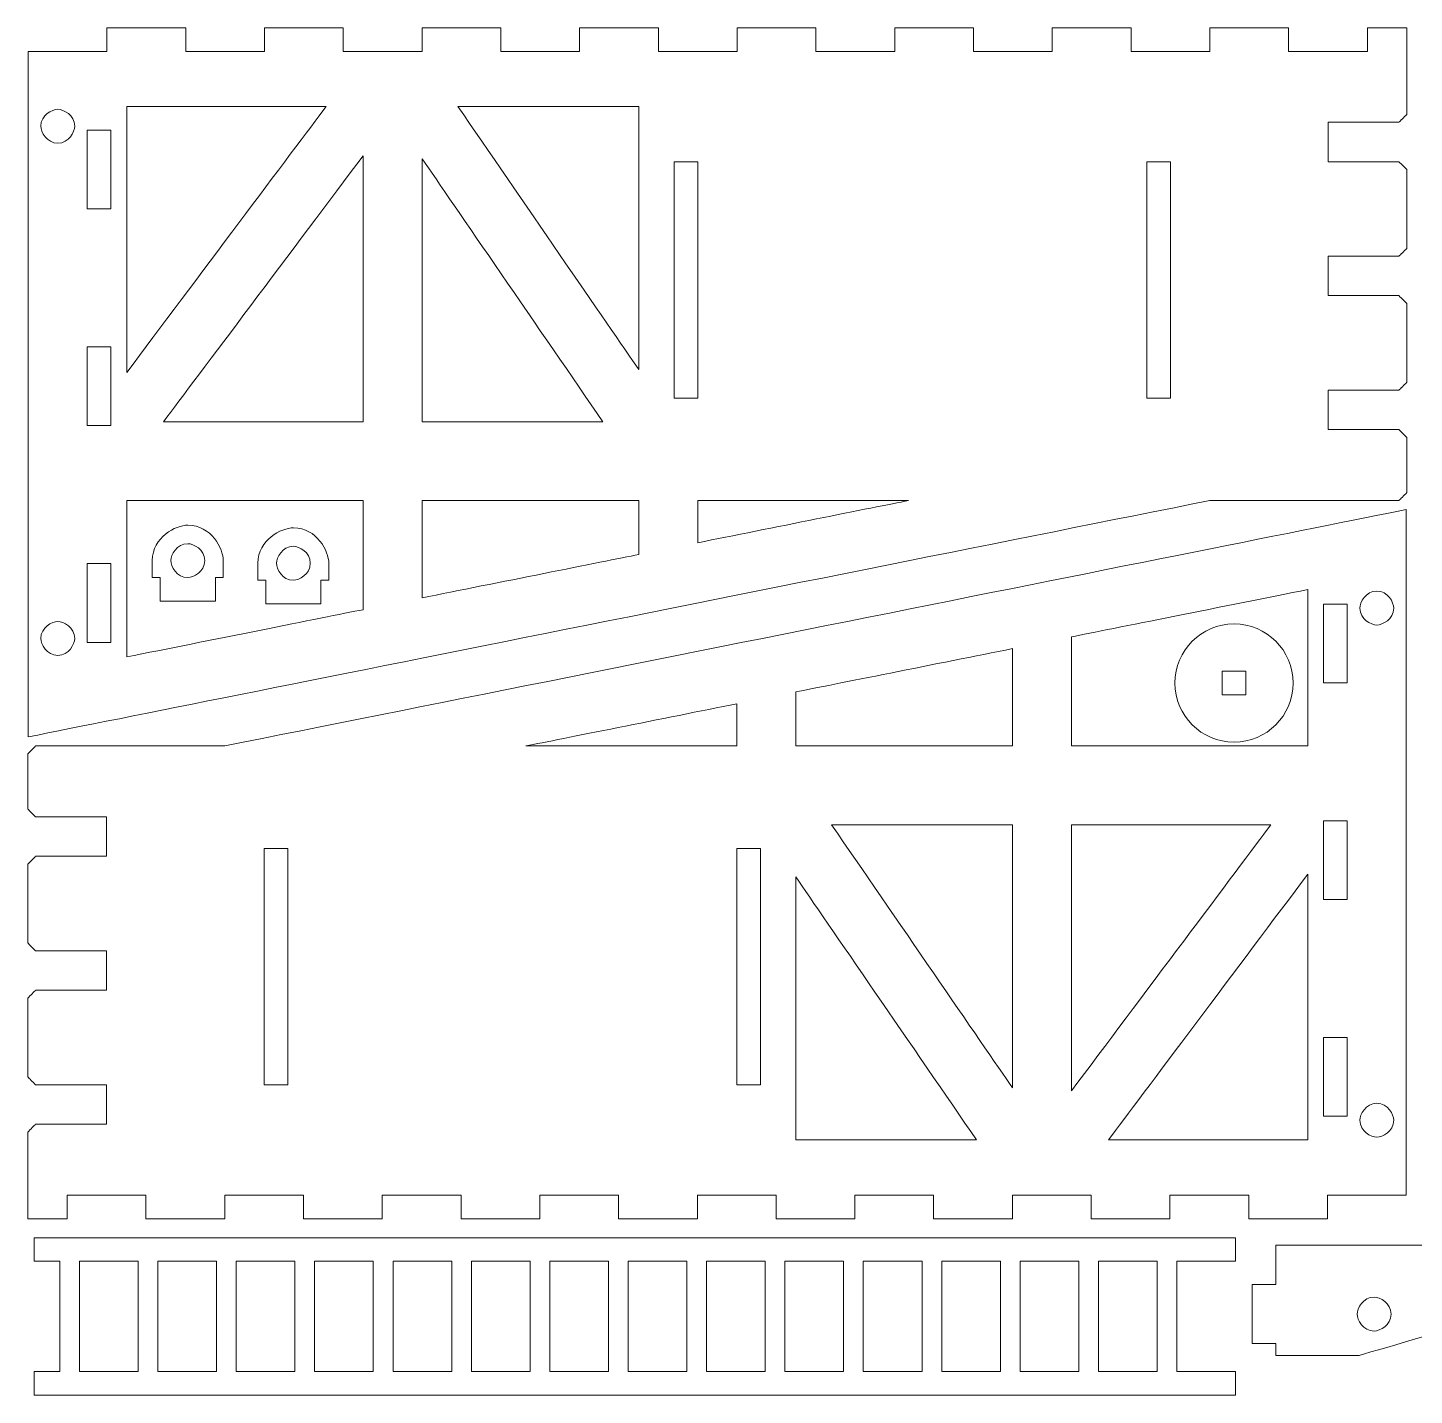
# Model space of a CAD drawing. Header units: millimetres. Extents: x -5059 to 5976, y -2595 to 3315.
# Drawn here: x 1035.6 to 1387.6, y -268.2 to 78.9 of the extents above; entities that cross this region are included whole.
import ezdxf

# ---------------------------------------------------------------- set-up
doc = ezdxf.new("R2010")
doc.units = ezdxf.units.MM
doc.header["$MEASUREMENT"] = 0
doc.layers.add('Layer 1', color=7, linetype='Continuous')
doc.layers.add('Make2D$visible$lines', color=7, linetype='Continuous')

msp = doc.modelspace()

# ---------------------------------------------------------------- linework, layer by layer
at = {"layer": 'Layer 1', "color": 250, "lineweight": 9}
msp.add_ellipse((1341.8208, -87.3791), major_axis=(0, 15), ratio=1, dxfattribs=at)
at = {"layer": 'Layer 1', "color": 18, "lineweight": 9}
for points in [[(1338.8367, -84.3633), (1338.8262, -86.3634), (1338.8104, -89.3633), (1338.8051, -90.3633)], [(1344.8367, -84.395), (1342.8367, -84.3845), (1339.8367, -84.3686), (1338.8367, -84.3633)], [(1344.805, -90.3949), (1344.8155, -88.395), (1344.8314, -85.395), (1344.8367, -84.395)], [(1338.8051, -90.3633), (1340.8051, -90.3738), (1343.8049, -90.3897), (1344.805, -90.3949)]]:
    msp.add_open_spline(points, degree=3, dxfattribs=at)
at = {"layer": 'Make2D$visible$lines', "color": 18, "lineweight": 9}
for points in [[(1055.6855, 72.9382), (1055.6855, 74.9382), (1055.6855, 77.9382), (1055.6855, 78.9382)], [(1075.6855, 78.9382), (1069.0188, 78.9382), (1059.0188, 78.9382), (1055.6855, 78.9382)], [(1075.6855, 78.9382), (1075.6855, 76.9382), (1075.6855, 73.9382), (1075.6855, 72.9382)], [(1095.6855, 72.9382), (1095.6855, 74.9382), (1095.6855, 77.9382), (1095.6855, 78.9382)], [(1115.6855, 78.9382), (1109.0188, 78.9382), (1099.0188, 78.9382), (1095.6855, 78.9382)], [(1115.6855, 78.9382), (1115.6855, 76.9382), (1115.6855, 73.9382), (1115.6855, 72.9382)], [(1135.6855, 72.9382), (1135.6855, 74.9382), (1135.6855, 77.9382), (1135.6855, 78.9382)], [(1155.6855, 78.9382), (1149.0188, 78.9382), (1139.0188, 78.9382), (1135.6855, 78.9382)], [(1155.6855, 78.9382), (1155.6855, 76.9382), (1155.6855, 73.9382), (1155.6855, 72.9382)], [(1175.6855, 72.9382), (1175.6855, 74.9382), (1175.6855, 77.9382), (1175.6855, 78.9382)], [(1195.6855, 78.9382), (1189.0188, 78.9382), (1179.0188, 78.9382), (1175.6855, 78.9382)], [(1195.6855, 78.9382), (1195.6855, 76.9382), (1195.6855, 73.9382), (1195.6855, 72.9382)], [(1215.6855, 72.9382), (1215.6855, 74.9382), (1215.6855, 77.9382), (1215.6855, 78.9382)], [(1235.6855, 78.9382), (1229.0188, 78.9382), (1219.0188, 78.9382), (1215.6855, 78.9382)], [(1235.6855, 78.9382), (1235.6855, 76.9382), (1235.6855, 73.9382), (1235.6855, 72.9382)], [(1255.6855, 72.9382), (1255.6855, 74.9382), (1255.6855, 77.9382), (1255.6855, 78.9382)], [(1275.6855, 78.9382), (1269.0188, 78.9382), (1259.0188, 78.9382), (1255.6855, 78.9382)], [(1275.6855, 78.9382), (1275.6855, 76.9382), (1275.6855, 73.9382), (1275.6855, 72.9382)], [(1295.6855, 72.9382), (1295.6855, 74.9382), (1295.6855, 77.9382), (1295.6855, 78.9382)], [(1315.6855, 78.9382), (1309.0188, 78.9382), (1299.0188, 78.9382), (1295.6855, 78.9382)], [(1315.6855, 78.9382), (1315.6855, 76.9382), (1315.6855, 73.9382), (1315.6855, 72.9382)], [(1335.6855, 72.9382), (1335.6855, 74.9382), (1335.6855, 77.9382), (1335.6855, 78.9382)], [(1355.6855, 78.9382), (1349.0188, 78.9382), (1339.0188, 78.9382), (1335.6855, 78.9382)], [(1355.6855, 78.9382), (1355.6855, 76.9382), (1355.6855, 73.9382), (1355.6855, 72.9382)], [(1375.6855, 72.9382), (1375.6855, 74.9382), (1375.6855, 77.9382), (1375.6855, 78.9382)], [(1375.6855, 78.9382), (1379.0188, 78.9382), (1384.0188, 78.9382), (1385.6855, 78.9382)], [(1385.6855, 56.9382), (1385.6855, 64.2715), (1385.6855, 75.2715), (1385.6855, 78.9382)], [(1035.6855, 72.9382), (1042.3522, 72.9382), (1052.3522, 72.9382), (1055.6855, 72.9382)], [(1035.6855, -101.0618), (1035.6855, -43.0618), (1035.6855, 43.9382), (1035.6855, 72.9382)], [(1075.6855, 72.9382), (1082.3522, 72.9382), (1092.3522, 72.9382), (1095.6855, 72.9382)], [(1115.6855, 72.9382), (1122.3522, 72.9382), (1132.3522, 72.9382), (1135.6855, 72.9382)], [(1155.6855, 72.9382), (1162.3522, 72.9382), (1172.3522, 72.9382), (1175.6855, 72.9382)], [(1195.6855, 72.9382), (1202.3522, 72.9382), (1212.3522, 72.9382), (1215.6855, 72.9382)], [(1235.6855, 72.9382), (1242.3522, 72.9382), (1252.3522, 72.9382), (1255.6855, 72.9382)], [(1275.6855, 72.9382), (1282.3522, 72.9382), (1292.3522, 72.9382), (1295.6855, 72.9382)], [(1315.6855, 72.9382), (1322.3522, 72.9382), (1332.3522, 72.9382), (1335.6855, 72.9382)], [(1355.6855, 72.9382), (1362.3522, 72.9382), (1372.3522, 72.9382), (1375.6855, 72.9382)], [(1060.6855, -8.5618), (1077.5605, 13.9382), (1102.873, 47.6882), (1111.3105, 58.9382)], [(1060.6855, 58.9382), (1060.6855, 36.4382), (1060.6855, 2.6882), (1060.6855, -8.5618)], [(1111.3105, 58.9382), (1094.4355, 58.9382), (1069.123, 58.9382), (1060.6855, 58.9382)], [(1144.787, 58.9382), (1160.0865, 36.6843), (1183.0357, 3.3036), (1190.6855, -7.8233)], [(1190.6855, 58.9382), (1175.386, 58.9382), (1152.4367, 58.9382), (1144.787, 58.9382)], [(1190.6855, -7.8233), (1190.6855, 14.4305), (1190.6855, 47.8112), (1190.6855, 58.9382)], [(1385.6855, 56.9382), (1385.0188, 56.2715), (1384.0188, 55.2715), (1383.6855, 54.9382)], [(1050.6855, 52.9382), (1050.6855, 46.2715), (1050.6855, 36.2715), (1050.6855, 32.9382)], [(1056.6855, 52.9382), (1054.6855, 52.9382), (1051.6855, 52.9382), (1050.6855, 52.9382)], [(1056.6855, 32.9382), (1056.6855, 39.6048), (1056.6855, 49.6048), (1056.6855, 52.9382)], [(1365.6855, 54.9382), (1365.6855, 51.6048), (1365.6855, 46.6048), (1365.6855, 44.9382)], [(1383.6855, 54.9382), (1377.6855, 54.9382), (1368.6855, 54.9382), (1365.6855, 54.9382)], [(1120.6855, 46.4382), (1103.8105, 23.9382), (1078.498, -9.8118), (1070.0605, -21.0618)], [(1120.6855, -21.0618), (1120.6855, 1.4382), (1120.6855, 35.1882), (1120.6855, 46.4382)], [(1181.584, -21.0618), (1166.2845, 1.192), (1143.3352, 34.5727), (1135.6855, 45.6996)], [(1135.6855, 45.6996), (1135.6855, 23.4458), (1135.6855, -9.9349), (1135.6855, -21.0618)], [(1199.6855, 44.9382), (1199.6855, 24.9382), (1199.6855, -5.0618), (1199.6855, -15.0618)], [(1205.6855, 44.9382), (1203.6855, 44.9382), (1200.6855, 44.9382), (1199.6855, 44.9382)], [(1205.6855, -15.0618), (1205.6855, 4.9382), (1205.6855, 34.9382), (1205.6855, 44.9382)], [(1319.6855, 44.9382), (1319.6855, 24.9382), (1319.6855, -5.0618), (1319.6855, -15.0618)], [(1325.6855, 44.9382), (1323.6855, 44.9382), (1320.6855, 44.9382), (1319.6855, 44.9382)], [(1325.6855, -15.0618), (1325.6855, 4.9382), (1325.6855, 34.9382), (1325.6855, 44.9382)], [(1365.6855, 44.9382), (1371.6855, 44.9382), (1380.6855, 44.9382), (1383.6855, 44.9382)], [(1383.6855, 44.9382), (1384.3522, 44.2715), (1385.3522, 43.2715), (1385.6855, 42.9382)], [(1385.6855, 22.9382), (1385.6855, 29.6048), (1385.6855, 39.6048), (1385.6855, 42.9382)], [(1050.6855, 32.9382), (1052.6855, 32.9382), (1055.6855, 32.9382), (1056.6855, 32.9382)], [(1385.6855, 22.9382), (1385.0188, 22.2715), (1384.0188, 21.2715), (1383.6855, 20.9382)], [(1365.6855, 20.9382), (1365.6855, 17.6048), (1365.6855, 12.6048), (1365.6855, 10.9382)], [(1383.6855, 20.9382), (1377.6855, 20.9382), (1368.6855, 20.9382), (1365.6855, 20.9382)], [(1365.6855, 10.9382), (1371.6855, 10.9382), (1380.6855, 10.9382), (1383.6855, 10.9382)], [(1383.6855, 10.9382), (1384.3522, 10.2715), (1385.3522, 9.2715), (1385.6855, 8.9382)], [(1385.6855, -11.0618), (1385.6855, -4.3952), (1385.6855, 5.6048), (1385.6855, 8.9382)], [(1050.6855, -2.0618), (1050.6855, -8.7285), (1050.6855, -18.7285), (1050.6855, -22.0618)], [(1056.6855, -2.0618), (1054.6855, -2.0618), (1051.6855, -2.0618), (1050.6855, -2.0618)], [(1056.6855, -22.0618), (1056.6855, -15.3952), (1056.6855, -5.3952), (1056.6855, -2.0618)], [(1365.6855, -13.0618), (1365.6855, -16.3952), (1365.6855, -21.3952), (1365.6855, -23.0618)], [(1383.6855, -13.0618), (1377.6855, -13.0618), (1368.6855, -13.0618), (1365.6855, -13.0618)], [(1385.6855, -11.0618), (1385.0188, -11.7285), (1384.0188, -12.7285), (1383.6855, -13.0618)], [(1199.6855, -15.0618), (1201.6855, -15.0618), (1204.6855, -15.0618), (1205.6855, -15.0618)], [(1319.6855, -15.0618), (1321.6855, -15.0618), (1324.6855, -15.0618), (1325.6855, -15.0618)], [(1070.0605, -21.0618), (1086.9355, -21.0618), (1112.248, -21.0618), (1120.6855, -21.0618)], [(1135.6855, -21.0618), (1150.985, -21.0618), (1173.9343, -21.0618), (1181.584, -21.0618)], [(1050.6855, -22.0618), (1052.6855, -22.0618), (1055.6855, -22.0618), (1056.6855, -22.0618)], [(1365.6855, -23.0618), (1371.6855, -23.0618), (1380.6855, -23.0618), (1383.6855, -23.0618)], [(1383.6855, -23.0618), (1384.3522, -23.7285), (1385.3522, -24.7285), (1385.6855, -25.0618)], [(1385.6855, -25.0618), (1385.6855, -29.7285), (1385.6855, -36.7285), (1385.6855, -39.0618)], [(1335.6855, -41.0618), (1235.6855, -61.0618), (1085.6855, -91.0618), (1035.6855, -101.0618)], [(1060.6855, -41.0618), (1060.6855, -54.2962), (1060.6855, -74.1476), (1060.6855, -80.7648)], [(1120.6855, -41.0618), (1100.6855, -41.0618), (1070.6855, -41.0618), (1060.6855, -41.0618)], [(1120.6855, -68.7648), (1120.6855, -59.5305), (1120.6855, -45.679), (1120.6855, -41.0618)], [(1135.6855, -41.0618), (1135.6855, -49.2962), (1135.6855, -61.6476), (1135.6855, -65.7648)], [(1190.6855, -41.0618), (1172.3522, -41.0618), (1144.8522, -41.0618), (1135.6855, -41.0618)], [(1190.6855, -54.7648), (1190.6855, -50.1971), (1190.6855, -43.3457), (1190.6855, -41.0618)], [(1205.6855, -51.7648), (1223.5237, -48.1971), (1250.2811, -42.8457), (1259.2002, -41.0618)], [(1205.6855, -41.0618), (1205.6855, -44.6295), (1205.6855, -49.981), (1205.6855, -51.7648)], [(1259.2002, -41.0618), (1241.362, -41.0618), (1214.6046, -41.0618), (1205.6855, -41.0618)], [(1383.6855, -41.0618), (1367.6855, -41.0618), (1343.6855, -41.0618), (1335.6855, -41.0618)], [(1385.6855, -39.0618), (1385.0188, -39.7285), (1384.0188, -40.7285), (1383.6855, -41.0618)], [(1085.5633, -103.3618), (1185.5633, -83.3618), (1335.5633, -53.3618), (1385.5633, -43.3618)], [(1385.5633, -43.3618), (1385.5633, -101.3618), (1385.5633, -188.3618), (1385.5633, -217.3618)], [(1067.1967, -60.6158), (1067.1967, -59.1825), (1067.1967, -57.0325), (1067.1967, -56.3158)], [(1085.1967, -56.3158), (1085.1967, -57.7492), (1085.1967, -59.8992), (1085.1967, -60.6158)], [(1135.6855, -65.7648), (1154.0188, -62.0981), (1181.5188, -56.5981), (1190.6855, -54.7648)], [(1050.6855, -57.0618), (1050.6855, -63.7285), (1050.6855, -73.7285), (1050.6855, -77.0618)], [(1056.6855, -57.0618), (1054.6855, -57.0618), (1051.6855, -57.0618), (1050.6855, -57.0618)], [(1056.6855, -77.0618), (1056.6855, -70.3952), (1056.6855, -60.3952), (1056.6855, -57.0618)], [(1094.0078, -61.288), (1094.0078, -59.8547), (1094.0078, -57.7047), (1094.0078, -56.988)], [(1112.0078, -56.988), (1112.0078, -58.4213), (1112.0078, -60.5713), (1112.0078, -61.288)], [(1069.1967, -60.6158), (1068.5301, -60.6158), (1067.5301, -60.6158), (1067.1967, -60.6158)], [(1069.1967, -66.6158), (1069.1967, -64.6158), (1069.1967, -61.6158), (1069.1967, -60.6158)], [(1083.1967, -60.6158), (1083.1967, -62.6158), (1083.1967, -65.6158), (1083.1967, -66.6158)], [(1085.1967, -60.6158), (1084.5301, -60.6158), (1083.5301, -60.6158), (1083.1967, -60.6158)], [(1096.0078, -61.288), (1095.3412, -61.288), (1094.3412, -61.288), (1094.0078, -61.288)], [(1096.0078, -67.288), (1096.0078, -65.288), (1096.0078, -62.288), (1096.0078, -61.288)], [(1110.0078, -61.288), (1110.0078, -63.288), (1110.0078, -66.288), (1110.0078, -67.288)], [(1112.0078, -61.288), (1111.3412, -61.288), (1110.3412, -61.288), (1110.0078, -61.288)], [(1083.1967, -66.6158), (1078.5301, -66.6158), (1071.5301, -66.6158), (1069.1967, -66.6158)], [(1360.5633, -63.6588), (1340.5633, -67.6588), (1310.5633, -73.6588), (1300.5633, -75.6588)], [(1360.5633, -103.3618), (1360.5633, -90.1275), (1360.5633, -70.276), (1360.5633, -63.6588)], [(1060.6855, -80.7648), (1080.6855, -76.7648), (1110.6855, -70.7648), (1120.6855, -68.7648)], [(1110.0078, -67.288), (1105.3412, -67.288), (1098.3412, -67.288), (1096.0078, -67.288)], [(1364.5633, -67.3618), (1364.5633, -74.0284), (1364.5633, -84.0284), (1364.5633, -87.3618)], [(1370.5633, -67.3618), (1368.5633, -67.3618), (1365.5633, -67.3618), (1364.5633, -67.3618)], [(1370.5633, -87.3618), (1370.5633, -80.6951), (1370.5633, -70.6951), (1370.5633, -67.3618)], [(1050.6855, -77.0618), (1052.6855, -77.0618), (1055.6855, -77.0618), (1056.6855, -77.0618)], [(1300.5633, -75.6588), (1300.5633, -84.8932), (1300.5633, -98.7446), (1300.5633, -103.3618)], [(1285.5633, -78.6588), (1267.2299, -82.3255), (1239.7299, -87.8255), (1230.5633, -89.6588)], [(1285.5633, -103.3618), (1285.5633, -95.1275), (1285.5633, -82.776), (1285.5633, -78.6588)], [(1364.5633, -87.3618), (1366.5633, -87.3618), (1369.5633, -87.3618), (1370.5633, -87.3618)], [(1230.5633, -89.6588), (1230.5633, -94.2265), (1230.5633, -101.078), (1230.5633, -103.3618)], [(1215.5633, -92.6588), (1197.725, -96.2265), (1170.9677, -101.578), (1162.0486, -103.3618)], [(1215.5633, -103.3618), (1215.5633, -99.7941), (1215.5633, -94.4427), (1215.5633, -92.6588)], [(1035.5633, -105.3618), (1036.2299, -104.6951), (1037.2299, -103.6951), (1037.5633, -103.3618)], [(1035.5633, -119.3618), (1035.5633, -114.6951), (1035.5633, -107.6951), (1035.5633, -105.3618)], [(1037.5633, -103.3618), (1053.5633, -103.3618), (1077.5633, -103.3618), (1085.5633, -103.3618)], [(1162.0486, -103.3618), (1179.8868, -103.3618), (1206.6441, -103.3618), (1215.5633, -103.3618)], [(1230.5633, -103.3618), (1248.8966, -103.3618), (1276.3966, -103.3618), (1285.5633, -103.3618)], [(1300.5633, -103.3618), (1320.5633, -103.3618), (1350.5633, -103.3618), (1360.5633, -103.3618)], [(1037.5633, -121.3618), (1036.8966, -120.6951), (1035.8966, -119.6951), (1035.5633, -119.3618)], [(1055.5633, -121.3618), (1049.5633, -121.3618), (1040.5633, -121.3618), (1037.5633, -121.3618)], [(1055.5633, -131.3618), (1055.5633, -128.0284), (1055.5633, -123.0284), (1055.5633, -121.3618)], [(1364.5633, -122.3618), (1364.5633, -129.0284), (1364.5633, -139.0284), (1364.5633, -142.3618)], [(1370.5633, -122.3618), (1368.5633, -122.3618), (1365.5633, -122.3618), (1364.5633, -122.3618)], [(1370.5633, -142.3618), (1370.5633, -135.6951), (1370.5633, -125.6951), (1370.5633, -122.3618)], [(1239.6647, -123.3618), (1254.9642, -145.6156), (1277.9135, -178.9964), (1285.5633, -190.1233)], [(1285.5633, -123.3618), (1270.2638, -123.3618), (1247.3145, -123.3618), (1239.6647, -123.3618)], [(1285.5633, -190.1233), (1285.5633, -167.8694), (1285.5633, -134.4887), (1285.5633, -123.3618)], [(1300.5633, -190.8618), (1317.4383, -168.3618), (1342.7508, -134.6118), (1351.1883, -123.3618)], [(1300.5633, -123.3618), (1300.5633, -145.8618), (1300.5633, -179.6118), (1300.5633, -190.8618)], [(1351.1883, -123.3618), (1334.3133, -123.3618), (1309.0008, -123.3618), (1300.5633, -123.3618)], [(1095.5633, -129.3618), (1095.5633, -149.3618), (1095.5633, -179.3618), (1095.5633, -189.3618)], [(1101.5633, -129.3618), (1099.5633, -129.3618), (1096.5633, -129.3618), (1095.5633, -129.3618)], [(1101.5633, -189.3618), (1101.5633, -169.3618), (1101.5633, -139.3618), (1101.5633, -129.3618)], [(1215.5633, -129.3618), (1215.5633, -149.3618), (1215.5633, -179.3618), (1215.5633, -189.3618)], [(1221.5633, -129.3618), (1219.5633, -129.3618), (1216.5633, -129.3618), (1215.5633, -129.3618)], [(1221.5633, -189.3618), (1221.5633, -169.3618), (1221.5633, -139.3618), (1221.5633, -129.3618)], [(1035.5633, -133.3618), (1036.2299, -132.6951), (1037.2299, -131.6951), (1037.5633, -131.3618)], [(1035.5633, -133.3618), (1035.5633, -140.0284), (1035.5633, -150.0284), (1035.5633, -153.3618)], [(1037.5633, -131.3618), (1043.5633, -131.3618), (1052.5633, -131.3618), (1055.5633, -131.3618)], [(1230.5633, -136.6003), (1230.5633, -158.8541), (1230.5633, -192.2349), (1230.5633, -203.3618)], [(1276.4618, -203.3618), (1261.1623, -181.108), (1238.213, -147.7272), (1230.5633, -136.6003)], [(1360.5633, -135.8618), (1343.6883, -158.3618), (1318.3758, -192.1118), (1309.9383, -203.3618)], [(1360.5633, -203.3618), (1360.5633, -180.8618), (1360.5633, -147.1118), (1360.5633, -135.8618)], [(1364.5633, -142.3618), (1366.5633, -142.3618), (1369.5633, -142.3618), (1370.5633, -142.3618)], [(1037.5633, -155.3618), (1036.8966, -154.6951), (1035.8966, -153.6951), (1035.5633, -153.3618)], [(1055.5633, -155.3618), (1049.5633, -155.3618), (1040.5633, -155.3618), (1037.5633, -155.3618)], [(1055.5633, -165.3618), (1055.5633, -162.0284), (1055.5633, -157.0284), (1055.5633, -155.3618)], [(1035.5633, -167.3618), (1036.2299, -166.6951), (1037.2299, -165.6951), (1037.5633, -165.3618)], [(1037.5633, -165.3618), (1043.5633, -165.3618), (1052.5633, -165.3618), (1055.5633, -165.3618)], [(1035.5633, -167.3618), (1035.5633, -174.0284), (1035.5633, -184.0284), (1035.5633, -187.3618)], [(1364.5633, -177.3618), (1364.5633, -184.0284), (1364.5633, -194.0284), (1364.5633, -197.3618)], [(1370.5633, -177.3618), (1368.5633, -177.3618), (1365.5633, -177.3618), (1364.5633, -177.3618)], [(1370.5633, -197.3618), (1370.5633, -190.6951), (1370.5633, -180.6951), (1370.5633, -177.3618)], [(1037.5633, -189.3618), (1036.8966, -188.6951), (1035.8966, -187.6951), (1035.5633, -187.3618)], [(1055.5633, -189.3618), (1049.5633, -189.3618), (1040.5633, -189.3618), (1037.5633, -189.3618)], [(1055.5633, -199.3618), (1055.5633, -196.0284), (1055.5633, -191.0284), (1055.5633, -189.3618)], [(1095.5633, -189.3618), (1097.5633, -189.3618), (1100.5633, -189.3618), (1101.5633, -189.3618)], [(1215.5633, -189.3618), (1217.5633, -189.3618), (1220.5633, -189.3618), (1221.5633, -189.3618)], [(1035.5633, -201.3618), (1036.2299, -200.6951), (1037.2299, -199.6951), (1037.5633, -199.3618)], [(1037.5633, -199.3618), (1043.5633, -199.3618), (1052.5633, -199.3618), (1055.5633, -199.3618)], [(1364.5633, -197.3618), (1366.5633, -197.3618), (1369.5633, -197.3618), (1370.5633, -197.3618)], [(1035.5633, -201.3618), (1035.5633, -208.6951), (1035.5633, -219.6951), (1035.5633, -223.3618)], [(1230.5633, -203.3618), (1245.8628, -203.3618), (1268.812, -203.3618), (1276.4618, -203.3618)], [(1309.9383, -203.3618), (1326.8133, -203.3618), (1352.1258, -203.3618), (1360.5633, -203.3618)], [(1045.5633, -217.3618), (1045.5633, -219.3618), (1045.5633, -222.3618), (1045.5633, -223.3618)], [(1065.5633, -217.3618), (1058.8966, -217.3618), (1048.8966, -217.3618), (1045.5633, -217.3618)], [(1065.5633, -223.3618), (1065.5633, -221.3618), (1065.5633, -218.3618), (1065.5633, -217.3618)], [(1085.5633, -217.3618), (1085.5633, -219.3618), (1085.5633, -222.3618), (1085.5633, -223.3618)], [(1105.5633, -217.3618), (1098.8966, -217.3618), (1088.8966, -217.3618), (1085.5633, -217.3618)], [(1105.5633, -223.3618), (1105.5633, -221.3618), (1105.5633, -218.3618), (1105.5633, -217.3618)], [(1125.5633, -217.3618), (1125.5633, -219.3618), (1125.5633, -222.3618), (1125.5633, -223.3618)], [(1145.5633, -217.3618), (1138.8966, -217.3618), (1128.8966, -217.3618), (1125.5633, -217.3618)], [(1145.5633, -223.3618), (1145.5633, -221.3618), (1145.5633, -218.3618), (1145.5633, -217.3618)], [(1165.5633, -217.3618), (1165.5633, -219.3618), (1165.5633, -222.3618), (1165.5633, -223.3618)], [(1185.5633, -217.3618), (1178.8966, -217.3618), (1168.8966, -217.3618), (1165.5633, -217.3618)], [(1185.5633, -223.3618), (1185.5633, -221.3618), (1185.5633, -218.3618), (1185.5633, -217.3618)], [(1205.5633, -217.3618), (1205.5633, -219.3618), (1205.5633, -222.3618), (1205.5633, -223.3618)], [(1225.5633, -217.3618), (1218.8966, -217.3618), (1208.8966, -217.3618), (1205.5633, -217.3618)], [(1225.5633, -223.3618), (1225.5633, -221.3618), (1225.5633, -218.3618), (1225.5633, -217.3618)], [(1245.5633, -217.3618), (1245.5633, -219.3618), (1245.5633, -222.3618), (1245.5633, -223.3618)], [(1265.5633, -217.3618), (1258.8966, -217.3618), (1248.8966, -217.3618), (1245.5633, -217.3618)], [(1265.5633, -223.3618), (1265.5633, -221.3618), (1265.5633, -218.3618), (1265.5633, -217.3618)], [(1285.5633, -217.3618), (1285.5633, -219.3618), (1285.5633, -222.3618), (1285.5633, -223.3618)], [(1305.5633, -217.3618), (1298.8966, -217.3618), (1288.8966, -217.3618), (1285.5633, -217.3618)], [(1305.5633, -223.3618), (1305.5633, -221.3618), (1305.5633, -218.3618), (1305.5633, -217.3618)], [(1325.5633, -217.3618), (1325.5633, -219.3618), (1325.5633, -222.3618), (1325.5633, -223.3618)], [(1345.5633, -217.3618), (1338.8966, -217.3618), (1328.8966, -217.3618), (1325.5633, -217.3618)], [(1345.5633, -223.3618), (1345.5633, -221.3618), (1345.5633, -218.3618), (1345.5633, -217.3618)], [(1365.5633, -217.3618), (1365.5633, -219.3618), (1365.5633, -222.3618), (1365.5633, -223.3618)], [(1385.5633, -217.3618), (1378.8966, -217.3618), (1368.8966, -217.3618), (1365.5633, -217.3618)], [(1045.5633, -223.3618), (1042.2299, -223.3618), (1037.2299, -223.3618), (1035.5633, -223.3618)], [(1065.5633, -223.3618), (1072.2299, -223.3618), (1082.2299, -223.3618), (1085.5633, -223.3618)], [(1105.5633, -223.3618), (1112.2299, -223.3618), (1122.2299, -223.3618), (1125.5633, -223.3618)], [(1145.5633, -223.3618), (1152.2299, -223.3618), (1162.2299, -223.3618), (1165.5633, -223.3618)], [(1185.5633, -223.3618), (1192.2299, -223.3618), (1202.2299, -223.3618), (1205.5633, -223.3618)], [(1225.5633, -223.3618), (1232.2299, -223.3618), (1242.2299, -223.3618), (1245.5633, -223.3618)], [(1265.5633, -223.3618), (1272.2299, -223.3618), (1282.2299, -223.3618), (1285.5633, -223.3618)], [(1305.5633, -223.3618), (1312.2299, -223.3618), (1322.2299, -223.3618), (1325.5633, -223.3618)], [(1345.5633, -223.3618), (1352.2299, -223.3618), (1362.2299, -223.3618), (1365.5633, -223.3618)], [(1037.2027, -228.1601), (1037.2027, -230.1601), (1037.2027, -233.1601), (1037.2027, -234.1601)], [(1342.2027, -228.1601), (1240.5361, -228.1601), (1088.0361, -228.1601), (1037.2027, -228.1601)], [(1342.2027, -234.1601), (1342.2027, -232.1601), (1342.2027, -229.1601), (1342.2027, -228.1601)], [(1352.4023, -240.0547), (1352.4023, -236.7214), (1352.4023, -231.7214), (1352.4023, -230.0547)], [(1352.4023, -230.0547), (1372.3954, -230.0547), (1402.3849, -230.0547), (1412.3815, -230.0547)], [(1043.7027, -234.1601), (1041.5361, -234.1601), (1038.2861, -234.1601), (1037.2027, -234.1601)], [(1043.7027, -262.1601), (1043.7027, -252.8267), (1043.7027, -238.8267), (1043.7027, -234.1601)], [(1048.7027, -234.1601), (1048.7027, -243.4934), (1048.7027, -257.4934), (1048.7027, -262.1601)], [(1063.6027, -234.1601), (1058.6361, -234.1601), (1051.1861, -234.1601), (1048.7027, -234.1601)], [(1063.6027, -262.1601), (1063.6027, -252.8267), (1063.6027, -238.8267), (1063.6027, -234.1601)], [(1068.6027, -234.1601), (1068.6027, -243.4934), (1068.6027, -257.4934), (1068.6027, -262.1601)], [(1083.5027, -234.1601), (1078.5361, -234.1601), (1071.0861, -234.1601), (1068.6027, -234.1601)], [(1083.5027, -262.1601), (1083.5027, -252.8267), (1083.5027, -238.8267), (1083.5027, -234.1601)], [(1088.5027, -234.1601), (1088.5027, -243.4934), (1088.5027, -257.4934), (1088.5027, -262.1601)], [(1103.4027, -234.1601), (1098.4361, -234.1601), (1090.9861, -234.1601), (1088.5027, -234.1601)], [(1103.4027, -262.1601), (1103.4027, -252.8267), (1103.4027, -238.8267), (1103.4027, -234.1601)], [(1108.4027, -234.1601), (1108.4027, -243.4934), (1108.4027, -257.4934), (1108.4027, -262.1601)], [(1123.3027, -234.1601), (1118.3361, -234.1601), (1110.8861, -234.1601), (1108.4027, -234.1601)], [(1123.3027, -262.1601), (1123.3027, -252.8267), (1123.3027, -238.8267), (1123.3027, -234.1601)], [(1128.3027, -234.1601), (1128.3027, -243.4934), (1128.3027, -257.4934), (1128.3027, -262.1601)], [(1143.2027, -234.1601), (1138.2361, -234.1601), (1130.7861, -234.1601), (1128.3027, -234.1601)], [(1143.2027, -262.1601), (1143.2027, -252.8267), (1143.2027, -238.8267), (1143.2027, -234.1601)], [(1148.2027, -234.1601), (1148.2027, -243.4934), (1148.2027, -257.4934), (1148.2027, -262.1601)], [(1163.1027, -234.1601), (1158.1361, -234.1601), (1150.6861, -234.1601), (1148.2027, -234.1601)], [(1163.1027, -262.1601), (1163.1027, -252.8267), (1163.1027, -238.8267), (1163.1027, -234.1601)], [(1168.1027, -234.1601), (1168.1027, -243.4934), (1168.1027, -257.4934), (1168.1027, -262.1601)], [(1183.0027, -234.1601), (1178.0361, -234.1601), (1170.5861, -234.1601), (1168.1027, -234.1601)], [(1183.0027, -262.1601), (1183.0027, -252.8267), (1183.0027, -238.8267), (1183.0027, -234.1601)], [(1188.0027, -234.1601), (1188.0027, -243.4934), (1188.0027, -257.4934), (1188.0027, -262.1601)], [(1202.9027, -234.1601), (1197.9361, -234.1601), (1190.4861, -234.1601), (1188.0027, -234.1601)], [(1202.9027, -262.1601), (1202.9027, -252.8267), (1202.9027, -238.8267), (1202.9027, -234.1601)], [(1207.9027, -234.1601), (1207.9027, -243.4934), (1207.9027, -257.4934), (1207.9027, -262.1601)], [(1222.8027, -234.1601), (1217.8361, -234.1601), (1210.3861, -234.1601), (1207.9027, -234.1601)], [(1222.8027, -262.1601), (1222.8027, -252.8267), (1222.8027, -238.8267), (1222.8027, -234.1601)], [(1227.8027, -234.1601), (1227.8027, -243.4934), (1227.8027, -257.4934), (1227.8027, -262.1601)], [(1242.7027, -234.1601), (1237.7361, -234.1601), (1230.2861, -234.1601), (1227.8027, -234.1601)], [(1242.7027, -262.1601), (1242.7027, -252.8267), (1242.7027, -238.8267), (1242.7027, -234.1601)], [(1247.7027, -234.1601), (1247.7027, -243.4934), (1247.7027, -257.4934), (1247.7027, -262.1601)], [(1262.6027, -234.1601), (1257.6361, -234.1601), (1250.1861, -234.1601), (1247.7027, -234.1601)], [(1262.6027, -262.1601), (1262.6027, -252.8267), (1262.6027, -238.8267), (1262.6027, -234.1601)], [(1267.6027, -234.1601), (1267.6027, -243.4934), (1267.6027, -257.4934), (1267.6027, -262.1601)], [(1282.5027, -234.1601), (1277.5361, -234.1601), (1270.0861, -234.1601), (1267.6027, -234.1601)], [(1282.5027, -262.1601), (1282.5027, -252.8267), (1282.5027, -238.8267), (1282.5027, -234.1601)], [(1287.5027, -234.1601), (1287.5027, -243.4934), (1287.5027, -257.4934), (1287.5027, -262.1601)], [(1302.4027, -234.1601), (1297.4361, -234.1601), (1289.9861, -234.1601), (1287.5027, -234.1601)], [(1302.4027, -262.1601), (1302.4027, -252.8267), (1302.4027, -238.8267), (1302.4027, -234.1601)], [(1307.4027, -234.1601), (1307.4027, -243.4934), (1307.4027, -257.4934), (1307.4027, -262.1601)], [(1322.3027, -234.1601), (1317.3361, -234.1601), (1309.8861, -234.1601), (1307.4027, -234.1601)], [(1322.3027, -262.1601), (1322.3027, -252.8267), (1322.3027, -238.8267), (1322.3027, -234.1601)], [(1327.3027, -234.1601), (1327.3027, -243.4934), (1327.3027, -257.4934), (1327.3027, -262.1601)], [(1342.2027, -234.1601), (1337.2361, -234.1601), (1329.7861, -234.1601), (1327.3027, -234.1601)], [(1346.4023, -255.0547), (1346.4023, -250.0547), (1346.4023, -242.5547), (1346.4023, -240.0547)], [(1346.4023, -240.0547), (1348.4023, -240.0547), (1351.4023, -240.0547), (1352.4023, -240.0547)], [(1412.5027, -246.6385), (1399.5288, -250.4439), (1380.068, -256.152), (1373.581, -258.0547)], [(1352.4023, -255.0547), (1350.4023, -255.0547), (1347.4023, -255.0547), (1346.4023, -255.0547)], [(1352.4023, -258.0547), (1352.4023, -257.0547), (1352.4023, -255.5547), (1352.4023, -255.0547)], [(1373.581, -258.0547), (1366.5215, -258.0547), (1355.9321, -258.0547), (1352.4023, -258.0547)], [(1037.2027, -262.1601), (1039.3694, -262.1601), (1042.6194, -262.1601), (1043.7027, -262.1601)], [(1037.2027, -262.1601), (1037.2027, -264.1601), (1037.2027, -267.1601), (1037.2027, -268.1601)], [(1048.7027, -262.1601), (1053.6694, -262.1601), (1061.1194, -262.1601), (1063.6027, -262.1601)], [(1068.6027, -262.1601), (1073.5694, -262.1601), (1081.0194, -262.1601), (1083.5027, -262.1601)], [(1088.5027, -262.1601), (1093.4694, -262.1601), (1100.9194, -262.1601), (1103.4027, -262.1601)], [(1108.4027, -262.1601), (1113.3694, -262.1601), (1120.8194, -262.1601), (1123.3027, -262.1601)], [(1128.3027, -262.1601), (1133.2694, -262.1601), (1140.7194, -262.1601), (1143.2027, -262.1601)], [(1148.2027, -262.1601), (1153.1694, -262.1601), (1160.6194, -262.1601), (1163.1027, -262.1601)], [(1168.1027, -262.1601), (1173.0694, -262.1601), (1180.5194, -262.1601), (1183.0027, -262.1601)], [(1188.0027, -262.1601), (1192.9694, -262.1601), (1200.4194, -262.1601), (1202.9027, -262.1601)], [(1207.9027, -262.1601), (1212.8694, -262.1601), (1220.3194, -262.1601), (1222.8027, -262.1601)], [(1227.8027, -262.1601), (1232.7694, -262.1601), (1240.2194, -262.1601), (1242.7027, -262.1601)], [(1247.7027, -262.1601), (1252.6694, -262.1601), (1260.1194, -262.1601), (1262.6027, -262.1601)], [(1267.6027, -262.1601), (1272.5694, -262.1601), (1280.0194, -262.1601), (1282.5027, -262.1601)], [(1287.5027, -262.1601), (1292.4694, -262.1601), (1299.9194, -262.1601), (1302.4027, -262.1601)], [(1307.4027, -262.1601), (1312.3694, -262.1601), (1319.8194, -262.1601), (1322.3027, -262.1601)], [(1327.3027, -262.1601), (1332.2694, -262.1601), (1339.7194, -262.1601), (1342.2027, -262.1601)], [(1342.2027, -268.1601), (1342.2027, -266.1601), (1342.2027, -263.1601), (1342.2027, -262.1601)], [(1037.2027, -268.1601), (1138.8694, -268.1601), (1291.3694, -268.1601), (1342.2027, -268.1601)]]:
    msp.add_open_spline(points, degree=3, dxfattribs=at)
for points in [[(1043.1855, 49.6382), (1040.3188, 49.6382), (1038.8855, 52.5048), (1038.8855, 53.9382), (1038.8855, 53.9382), (1038.8855, 56.8048), (1041.7522, 58.2382), (1043.1855, 58.2382)], [(1043.1855, 49.6382), (1046.0522, 49.6382), (1047.4855, 52.5048), (1047.4855, 53.9382), (1047.4855, 53.9382), (1047.4855, 56.8048), (1044.6188, 58.2382), (1043.1855, 58.2382)], [(1067.1967, -56.3158), (1067.1967, -50.3158), (1073.1967, -47.3158), (1076.1967, -47.3158), (1076.1967, -47.3158), (1082.1967, -47.3158), (1085.1967, -53.3158), (1085.1967, -56.3158)], [(1094.0078, -56.988), (1094.0078, -50.988), (1100.0078, -47.988), (1103.0078, -47.988), (1103.0078, -47.988), (1109.0078, -47.988), (1112.0078, -53.988), (1112.0078, -56.988)], [(1080.4967, -56.3158), (1080.4967, -53.4492), (1077.6301, -52.0158), (1076.1967, -52.0158), (1076.1967, -52.0158), (1073.3301, -52.0158), (1071.8967, -54.8825), (1071.8967, -56.3158)], [(1107.3078, -56.988), (1107.3078, -54.1213), (1104.4412, -52.688), (1103.0078, -52.688), (1103.0078, -52.688), (1100.1412, -52.688), (1098.7078, -55.5547), (1098.7078, -56.988)], [(1080.4967, -56.3158), (1080.4967, -59.1825), (1077.6301, -60.6158), (1076.1967, -60.6158), (1076.1967, -60.6158), (1073.3301, -60.6158), (1071.8967, -57.7492), (1071.8967, -56.3158)], [(1107.3078, -56.988), (1107.3078, -59.8547), (1104.4412, -61.288), (1103.0078, -61.288), (1103.0078, -61.288), (1100.1412, -61.288), (1098.7078, -58.4213), (1098.7078, -56.988)], [(1378.0633, -64.0618), (1375.1966, -64.0618), (1373.7633, -66.9284), (1373.7633, -68.3618), (1373.7633, -68.3618), (1373.7633, -71.2284), (1376.6299, -72.6618), (1378.0633, -72.6618)], [(1378.0633, -64.0618), (1380.9299, -64.0618), (1382.3633, -66.9284), (1382.3633, -68.3618), (1382.3633, -68.3618), (1382.3633, -71.2284), (1379.4966, -72.6618), (1378.0633, -72.6618)], [(1043.1855, -80.3618), (1040.3188, -80.3618), (1038.8855, -77.4952), (1038.8855, -76.0618), (1038.8855, -76.0618), (1038.8855, -73.1952), (1041.7522, -71.7618), (1043.1855, -71.7618)], [(1043.1855, -80.3618), (1046.0522, -80.3618), (1047.4855, -77.4952), (1047.4855, -76.0618), (1047.4855, -76.0618), (1047.4855, -73.1952), (1044.6188, -71.7618), (1043.1855, -71.7618)], [(1378.0633, -194.0618), (1375.1966, -194.0618), (1373.7633, -196.9284), (1373.7633, -198.3618), (1373.7633, -198.3618), (1373.7633, -201.2284), (1376.6299, -202.6618), (1378.0633, -202.6618)], [(1378.0633, -194.0618), (1380.9299, -194.0618), (1382.3633, -196.9284), (1382.3633, -198.3618), (1382.3633, -198.3618), (1382.3633, -201.2284), (1379.4966, -202.6618), (1378.0633, -202.6618)], [(1381.7023, -247.5547), (1381.7023, -244.6881), (1378.8357, -243.2547), (1377.4023, -243.2547), (1377.4023, -243.2547), (1374.5357, -243.2547), (1373.1023, -246.1214), (1373.1023, -247.5547)], [(1381.7023, -247.5547), (1381.7023, -250.4214), (1378.8357, -251.8547), (1377.4023, -251.8547), (1377.4023, -251.8547), (1374.5357, -251.8547), (1373.1023, -248.9881), (1373.1023, -247.5547)]]:
    msp.add_open_spline(points, degree=3, knots=[0, 0, 0, 0, 0.33333333, 0.33333333, 0.33333333, 0.33333333, 1, 1, 1, 1], dxfattribs=at)

doc.saveas('drawing.dxf')
